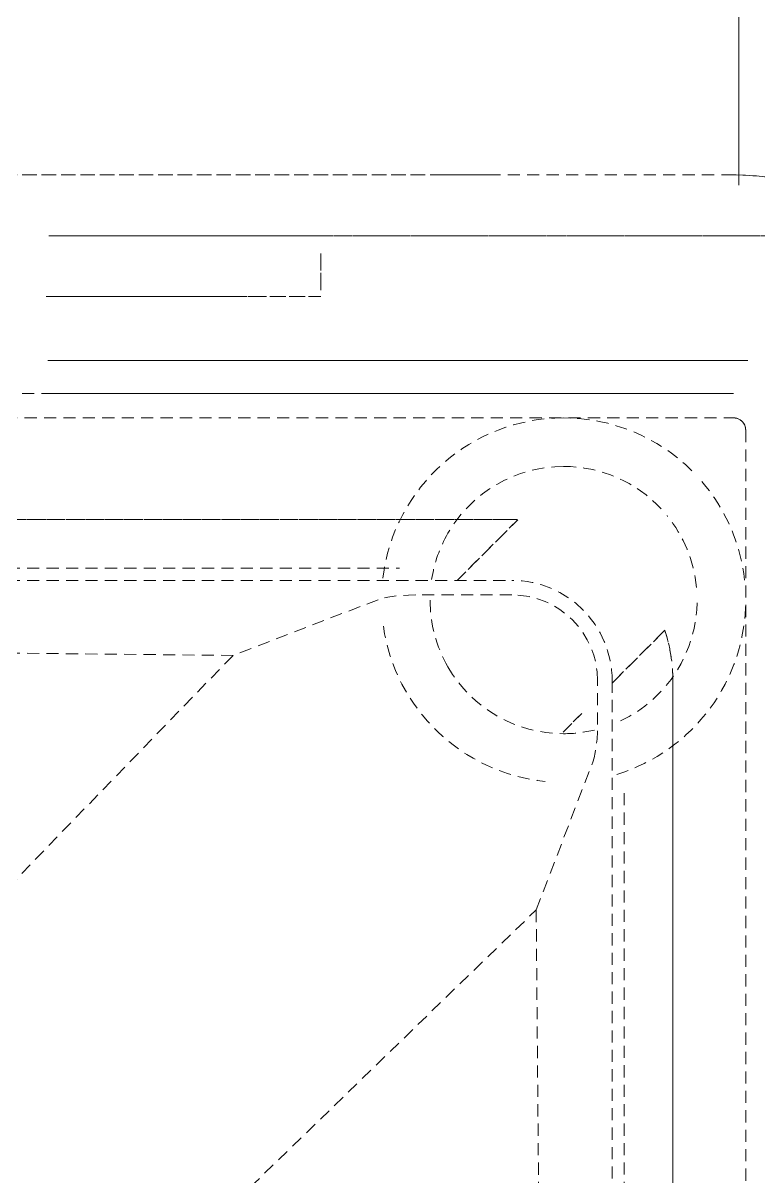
# Model space of a CAD drawing. Header units: millimetres. Extents: x -10915 to 60194, y -32941 to 46712.
# Drawn here: x 8043.6 to 8104.2, y 9013.2 to 9108.1 of the extents above; entities that cross this region are included whole.
import ezdxf

# ---------------------------------------------------------------- set-up
doc = ezdxf.new("R2010")
doc.units = ezdxf.units.MM
doc.linetypes.add('200_ШТРИХ_ш1п0_6_', pattern=[1.6, 1, -0.6])
doc.layers.add('Перекрытие штриховка', color=7, linetype='Continuous', lineweight=18)
doc.layers.add('Сантехника', color=7, linetype='Continuous', lineweight=18)

# ---------------------------------------------------------------- blocks, each defined once
blk = doc.blocks.new('Reece_Tap_Wolfen_Drinking-Fountain - 10 L_Stainless Steel-V82-План полов 2-го этажа')
at = {"layer": 'Сантехника', "color": 253, "linetype": '200_ШТРИХ_ш1п0_6_', "true_color": 0xa3a3a3}
for p, q in [((-149.994, 137.235), (-149.994, 100)), ((-139.732, 77.526), (-139.732, 135.185)), ((-134, 135), (134, 135)), ((-134, 135), (134, 135)), ((-137, 77.598), (-137, 134)), ((-135, -134), (-135, 134)), ((-135, -134), (-135, 134)), ((-155, 110), (-155, 77.598)), ((-149.994, 90.371), (-149.994, 100)), ((-149.994, 77.598), (-149.994, 100)), ((-148.528, 100), (-145.525, 100)), ((-149.994, 90.371), (-149.994, 77.598)), ((-155, 78), (-155, 72)), ((-155, 78), (-155, 72))]:
    blk.add_line(p, q, dxfattribs=at)
at = {"layer": 'Сантехника', "color": 251, "linetype": '200_ШТРИХ_ш1п0_6_', "true_color": 0x666666}
for p, q in [((-149.994, 77.598), (-149.994, 137.235)), ((-139.732, 135.185), (-139.732, 77.526)), ((-155, 134), (-155, 110)), ((-137, 134), (-137, 77.598)), ((-117.51, 128.338), (-113.172, 124)), ((-113.172, 124), (-117.51, 128.338)), ((91.412, 129), (-113.375, 129)), ((-113.375, 129), (91.412, 129)), ((-104.106, 125), (91.412, 125)), ((-104.106, 125), (91.412, 125)), ((-110.675, 121.503), (-109.139, 119.967)), ((-109.139, 119.967), (-110.675, 121.503)), ((-121.625, 111.24), (-126.616, 116.231)), ((-126.616, 116.231), (-121.625, 111.24)), ((-126.625, 115.75), (-126.625, -93.787)), ((-126.625, -93.787), (-126.625, 115.75)), ((-155, 114), (-155, 110)), ((-155, 114), (-155, 110)), ((-155, -110), (-155, 110)), ((-155, 110), (-155, -110)), ((-122.625, -93.787), (-122.625, 106.481)), ((-122.625, -93.787), (-122.625, 106.481)), ((-137, 78), (-137, 72)), ((-137, 78), (-137, 72))]:
    blk.add_line(p, q, dxfattribs=at)
at = {"layer": 'Сантехника', "linetype": '200_ШТРИХ_ш1п0_6_'}
for p, q in [((-155, 134), (-155, -134)), ((-113.375, 124), (91.412, 124)), ((-109.75, 122.802), (-113.375, 122.802)), ((-94.499, 117.742), (-106.665, 122.407)), ((-94.499, 117.742), (91.412, 119.359)), ((61.945, -43.632), (-94.499, 117.742)), ((-121.625, -93.787), (-121.625, 115.75)), ((-120.427, 115.75), (-120.427, 107.818)), ((-120.032, 104.733), (-115.445, 92.769)), ((-117.382, -93.787), (-115.445, 92.769)), ((-115.445, 92.769), (43.878, -61.699))]:
    blk.add_line(p, q, dxfattribs=at)
at = {"layer": 'Сантехника', "color": 7, "linetype": '200_ШТРИХ_ш1п0_6_', "true_color": 0xfdfdfd}
for p, q in [((-149.994, 77.598), (-149.994, 100)), ((-149.994, 98.717), (-149.994, 100)), ((-149.994, 92.742), (-149.994, 100)), ((-149.994, 77.598), (-149.994, 100)), ((-149.994, 90.371), (-149.994, 100)), ((-149.994, 77.598), (-149.994, 100)), ((-149.994, 90.371), (-149.994, 100)), ((-149.994, 77.598), (-149.994, 100)), ((-149.994, 97.021), (-149.994, 100)), ((-149.994, 77.598), (-149.994, 100)), ((-149.994, 98.717), (-149.994, 100)), ((-149.994, 77.598), (-149.994, 100)), ((-149.994, 97.021), (-149.994, 100)), ((-149.994, 77.598), (-149.994, 100)), ((-149.994, 90.371), (-149.994, 100)), ((-149.994, 77.598), (-149.994, 100)), ((-149.994, 100), (-149.994, 77.598)), ((-145.525, 100), (-148.528, 100)), ((-148.528, 100), (-145.525, 100)), ((-148.528, 100), (-145.525, 100)), ((-148.528, 100), (-145.525, 100)), ((-148.528, 100), (-145.525, 100)), ((-148.528, 100), (-145.525, 100)), ((-148.528, 100), (-145.525, 100)), ((-148.528, 100), (-145.525, 100)), ((-145, 100), (-145, 77.386)), ((-145, 100), (-145, 90.371)), ((-145, 100), (-145, 77.386)), ((-145, 100), (-145, 90.371)), ((-145, 100), (-145, 77.386)), ((-145, 100), (-145, 90.371)), ((-145, 100), (-145, 77.386)), ((-145, 100), (-145, 90.371)), ((-145, 100), (-145, 77.386)), ((-145, 100), (-145, 90.371)), ((-145, 100), (-145, 77.386)), ((-145, 100), (-145, 92.742)), ((-145, 100), (-145, 77.386)), ((-145, 100), (-145, 90.371)), ((-145, 100), (-145, 77.386)), ((-145, 100), (-145, 90.371)), ((-145, 100), (-145, 77.386)), ((-145, 100), (-145, 94.996)), ((-149.994, 97.021), (-149.994, 98.717)), ((-149.994, 97.021), (-149.994, 98.717)), ((-149.994, 92.742), (-149.994, 97.021)), ((-149.994, 90.371), (-149.994, 97.021)), ((-149.994, 90.371), (-149.994, 97.021)), ((-149.994, 94.996), (-149.994, 97.021)), ((-149.994, 90.371), (-149.994, 94.996)), ((-145, 94.996), (-145, 90.371)), ((-149.994, 90.371), (-149.994, 92.742)), ((-149.994, 90.371), (-149.994, 92.742)), ((-145, 92.742), (-145, 90.371)), ((-149.994, 90.371), (-149.994, 77.598)), ((-149.994, 90.371), (-149.994, 77.598)), ((-149.994, 90.371), (-149.994, 77.598)), ((-149.994, 90.371), (-149.994, 77.598)), ((-149.994, 90.371), (-149.994, 77.598)), ((-149.994, 90.371), (-149.994, 77.598)), ((-149.994, 90.371), (-149.994, 77.598)), ((-149.994, 90.371), (-149.994, 77.598)), ((-145, 77.386), (-145, 90.371)), ((-145, 77.386), (-145, 90.371)), ((-145, 77.386), (-145, 90.371)), ((-145, 77.386), (-145, 90.371)), ((-145, 77.386), (-145, 90.371)), ((-145, 77.386), (-145, 90.371)), ((-145, 77.386), (-145, 90.371)), ((-145, 77.386), (-145, 90.371)), ((-145, 77.386), (-145, 90.371))]:
    blk.add_line(p, q, dxfattribs=at)
at = {"layer": 'Сантехника', "color": 7, "linetype": '200_ШТРИХ_ш1п0_6_', "true_color": 0xfcfcfc}
for p, q in [((-149.994, 90.371), (-149.994, 100)), ((-149.994, 77.598), (-149.994, 100)), ((-148.528, 100), (-145.525, 100)), ((-145, 100), (-145, 77.386)), ((-145, 100), (-145, 90.371)), ((-149.994, 90.371), (-149.994, 77.598)), ((-145, 77.386), (-145, 90.371))]:
    blk.add_line(p, q, dxfattribs=at)
at = {"layer": 'Сантехника', "color": 7, "linetype": '200_ШТРИХ_ш1п0_6_', "true_color": 0xfafafa}
for p, q in [((-149.994, 97.021), (-149.994, 100)), ((-149.994, 77.598), (-149.994, 100)), ((-148.528, 100), (-145.525, 100)), ((-145, 100), (-145, 77.386)), ((-145, 100), (-145, 90.371)), ((-149.994, 90.371), (-149.994, 97.021)), ((-149.994, 90.371), (-149.994, 77.598)), ((-145, 77.386), (-145, 90.371))]:
    blk.add_line(p, q, dxfattribs=at)
at = {"layer": 'Сантехника', "color": 7, "linetype": '200_ШТРИХ_ш1п0_6_', "true_color": 0xf7f7f7}
for p, q in [((-149.994, 98.717), (-149.994, 100)), ((-149.994, 77.598), (-149.994, 100)), ((-148.528, 100), (-145.525, 100)), ((-145, 100), (-145, 77.386)), ((-145, 100), (-145, 98.717)), ((-149.994, 97.021), (-149.994, 98.717)), ((-145, 98.717), (-145, 97.021)), ((-149.994, 94.996), (-149.994, 97.021)), ((-145, 97.021), (-145, 90.371)), ((-149.994, 90.371), (-149.994, 94.996)), ((-149.994, 90.371), (-149.994, 77.598)), ((-145, 77.386), (-145, 90.371))]:
    blk.add_line(p, q, dxfattribs=at)
at = {"layer": 'Сантехника', "color": 7, "linetype": '200_ШТРИХ_ш1п0_6_', "true_color": 0xf2f2f2}
for p, q in [((-149.994, 90.371), (-149.994, 100)), ((-149.994, 77.598), (-149.994, 100)), ((-148.528, 100), (-145.525, 100)), ((-145, 100), (-145, 77.386)), ((-145, 100), (-145, 98.717)), ((-145, 98.717), (-145, 90.371)), ((-149.994, 90.371), (-149.994, 77.598)), ((-145, 77.386), (-145, 90.371))]:
    blk.add_line(p, q, dxfattribs=at)
at = {"layer": 'Сантехника', "color": 254, "linetype": '200_ШТРИХ_ш1п0_6_', "true_color": 0xeaeaea}
for p, q in [((-149.994, 94.996), (-149.994, 100)), ((-149.994, 77.598), (-149.994, 100)), ((-148.528, 100), (-145.525, 100)), ((-145, 100), (-145, 77.386)), ((-145, 100), (-145, 94.996)), ((-149.994, 90.371), (-149.994, 94.996)), ((-145, 94.996), (-145, 90.371)), ((-149.994, 90.371), (-149.994, 77.598)), ((-145, 77.386), (-145, 90.371))]:
    blk.add_line(p, q, dxfattribs=at)
at = {"layer": 'Сантехника', "color": 254, "linetype": '200_ШТРИХ_ш1п0_6_', "true_color": 0xdddddd}
for p, q in [((-149.994, 98.717), (-149.994, 100)), ((-149.994, 77.598), (-149.994, 100)), ((-148.528, 100), (-145.525, 100)), ((-145, 100), (-145, 77.386)), ((-145, 100), (-145, 90.371)), ((-149.994, 90.371), (-149.994, 98.717)), ((-149.994, 90.371), (-149.994, 77.598)), ((-145, 77.386), (-145, 90.371))]:
    blk.add_line(p, q, dxfattribs=at)
at = {"layer": 'Сантехника', "color": 9, "linetype": '200_ШТРИХ_ш1п0_6_', "true_color": 0xc7c7c7}
for p, q in [((-149.994, 90.371), (-149.994, 100)), ((-149.994, 77.598), (-149.994, 100)), ((-148.528, 100), (-145.525, 100)), ((-145, 100), (-145, 77.386)), ((-145, 100), (-145, 97.021)), ((-145, 97.021), (-145, 94.996)), ((-145, 94.996), (-145, 90.371)), ((-149.994, 90.371), (-149.994, 77.598)), ((-145, 77.386), (-145, 90.371))]:
    blk.add_line(p, q, dxfattribs=at)
at = {"layer": 'Сантехника', "linetype": '200_ШТРИХ_ш1п0_6_', "flags": 128}
for points in [[(-134, 155), (-134.84, 154.983), (-135.678, 154.933), (-136.514, 154.849), (-137.346, 154.732), (-138.172, 154.581), (-138.992, 154.398), (-139.803, 154.182), (-140.606, 153.934), (-141.398, 153.654), (-142.178, 153.342), (-142.945, 153), (-143.697, 152.627), (-144.434, 152.224), (-145.155, 151.792), (-145.857, 151.332), (-146.541, 150.844), (-147.205, 150.329), (-147.847, 149.788), (-148.467, 149.222), (-149.064, 148.631), (-149.638, 148.017), (-150.186, 147.38), (-150.708, 146.722), (-151.203, 146.044), (-151.671, 145.346), (-152.11, 144.631), (-152.521, 143.898), (-152.902, 143.149), (-153.253, 142.386), (-153.573, 141.61), (-153.861, 140.821), (-154.118, 140.021), (-154.343, 139.212), (-154.535, 138.394), (-154.694, 137.569), (-154.821, 136.739), (-154.913, 135.904), (-154.973, 135.066), (-154.999, 134.227), (-155, 134)], [(-106.665, 122.407), (-107.015, 122.516), (-107.46, 122.613), (-107.979, 122.693), (-108.551, 122.753), (-109.15, 122.79), (-109.75, 122.802)], [(-120.427, 107.818), (-120.415, 107.218), (-120.378, 106.619), (-120.318, 106.047), (-120.238, 105.528), (-120.141, 105.083), (-120.032, 104.733)]]:
    blk.add_lwpolyline(points, dxfattribs=at)
at = {"layer": 'Сантехника', "linetype": '200_ШТРИХ_ш1п0_6_'}
for centre, radius, start in [((-134, 134), 21, 140.28399), ((-113.375, 115.75), 8.25, 90), ((-113.375, 115.75), 7.052, 90)]:
    blk.add_arc(centre, radius, start, 180, dxfattribs=at)
at = {"layer": 'Сантехника', "color": 251, "linetype": '200_ШТРИХ_ш1п0_6_', "true_color": 0x666666}
for centre, radius, start, end in [((-134, 134), 1, 90, 180), ((-134, 134), 1, 105, 165), ((-113.375, 115.75), 13.25, 90, 108.18486), ((-113.375, 115.75), 13.25, 99.09243, 108.18486), ((-113.375, 115.75), 13.25, 90, 99.09243), ((-113.375, 115.75), 13.25, 177.91887, 180), ((-113.375, 115.75), 13.25, 177.91887, 180)]:
    blk.add_arc(centre, radius, start, end, dxfattribs=at)
at = {"layer": 'Сантехника', "color": 253, "linetype": '200_ШТРИХ_ш1п0_6_', "true_color": 0xa3a3a3}
for centre, radius, start, end in [((-134, 134), 1, 90, 105), ((-120, 120), 15, 96.26018, 130.776), ((-120, 120), 15, 16.97056, 90), ((-134, 134), 1, 165, 180), ((-120, 120), 15, 135.1953, 180), ((-120, 120), 11, 95.45455, 129.24336), ((-120, 120), 11, 25.19347, 90), ((-120, 120), 11, 132.97787, 180), ((-120, 120), 11, 0, 13.41123), ((-120, 120), 15, 180, 263.10571), ((-120, 120), 11, 180, 240), ((-120, 120), 11, 300, 0), ((-120, 120), 15, 278.18116, 354.15676), ((-120, 120), 11, 240, 261.13636), ((-120, 120), 11, 270, 300)]:
    blk.add_arc(centre, radius, start, end, dxfattribs=at)

msp = doc.modelspace()

# ---------------------------------------------------------------- hatches: boundary and pattern name
at = {"layer": 'Перекрытие штриховка', "lineweight": 9, "true_color": 0x787878}
h = msp.add_hatch(dxfattribs=at)
h.set_pattern_fill('FP_81', color=8, style=0, pattern_type=2)
h.set_pattern_definition([(0, (7602.2, 10285.6), (0, 500), []), (90, (7602.2, 10285.6), (-500, 3e-14), [])])
h.paths.add_polyline_path([(7818.267, 8794.61), (7818.716, 8795.354), (7818.045, 8795.354)])
h.paths.add_polyline_path([(7822.066, 9090.474), (7823.355, 9089.555), (7823.098, 9090.781), (7822.098, 9090.483)])
h.paths.add_polyline_path([(8117.929, 9086.675), (8117.48, 9085.93), (8118.151, 9085.93)])
h.paths.add_polyline_path([(8114.13, 8790.811), (8112.841, 8791.73), (8110.985, 8789.875), (8114.098, 8790.802)])
h.paths.add_polyline_path([(17360.972, 8727.642), (18069, 8727.642), (17356.472, 9139.021), (17360.972, 9146.815), (17352.312, 9151.815), (17378.312, 9196.848), (17369.652, 9201.848), (17374.152, 9209.642), (18201.206, 8732.142), (18198.608, 8727.642), (18284, 8727.642), (18284, 8769.642), (21580.032, 8769.642), (21580.032, 8759.642), (24190.565, 8759.642), (24190.565, 8772.642), (21435, 8772.642), (21435, 8782.642), (24190.565, 8782.642), (24190.565, 9747.026), (24207.565, 9747.026), (24207.565, 9797.026), (23407.565, 9797.026), (23407.565, 9847.026), (24207.565, 9847.026), (24207.565, 11522.026), (23232.565, 11522.026), (23232.565, 11572.026), (24207.565, 11572.026), (24207.565, 11622.026), (24190.565, 11622.026), (24190.565, 12377.026), (24165.565, 12377.026), (24165.565, 12573.451), (22069.437, 12573.451), (22069.437, 12529.451), (22067.437, 12529.451), (22067.437, 12527.451), (21542.437, 12527.451), (21542.437, 12529.451), (21540.437, 12529.451), (21540.437, 12573.451), (16419.443, 12573.451), (16419.443, 12525.45), (16417.443, 12525.45), (16417.443, 12523.45), (15414.461, 12523.45), (15414.461, 12525.45), (15412.461, 12525.45), (15412.461, 12697.769), (10590, 12710.504), (10590, 12722.464), (10580, 12721.771), (10579.304, 12712.214), (10577, 12710.098), (10577, 12703.114), (10575, 12702.531), (10575, 12701.119), (10577, 12701.114), (10577, 12199.078), (10575, 12199.078), (10575, 12197.078), (10075, 12197.078), (10075, 12249.078), (9943.127, 12249.078), (9224.135, 11834.155), (9220.966, 11839.644), (9230.925, 11845.394), (9217.425, 11868.776), (9227.385, 11874.526), (9224.216, 11880.202), (9863.127, 12249.078), (9045, 12249.078), (9045, 12197.078), (7506.078, 12197.078), (7506.078, 12194.078), (9045, 12194.078), (9045, 12184.078), (7506.078, 12184.078), (7506.078, 12033.264), (7389.915, 12033.264), (7390.918, 8940), (7585.598, 8940), (7585.598, 8785.642), (7834.098, 8786.324), (7820.531, 8791.248), (7815.33, 8800.283), (7815.017, 8801.453), (7813.812, 8803.963), (7813.098, 8830.642), (7813.779, 9074.642), (7819.722, 9088.895), (7828.257, 9093.305), (7828.598, 9093.439), (7831.098, 9094.924), (7960.737, 9095.642), (8102.098, 9094.961), (8115.665, 9090.037), (8120.866, 9081.001), (8121.179, 9079.832), (8122.379, 9077.637), (8123.144, 9037.639), (8133.168, 9037.639), (8133.168, 9024.649), (8123.144, 9024.649), (8122.416, 8806.642), (8116.474, 8792.39), (8108.264, 8787.913), (8107.598, 8787.846), (8105.991, 8786.372), (8114.13, 8785.642), (8375.598, 8785.642), (8375.598, 8793.642), (13538.198, 8793.642), (13538.198, 8783.642), (8375.598, 8783.642), (8375.598, 8769.642), (13538.198, 8769.642), (13538.198, 8727.642), (13623.59, 8727.642), (13621.249, 8732.291), (13997.713, 8949.642), (14002.213, 8941.848), (14011.436, 8945.874), (14036.873, 8901.815), (14045.533, 8906.815), (14050.033, 8899.021), (13753.198, 8727.642), (14843.198, 8727.642), (14130.67, 9139.021), (14135.17, 9146.815), (14126.509, 9151.815), (14152.509, 9196.848), (14143.849, 9201.848), (14148.349, 9209.642), (14975.403, 8732.142), (14972.805, 8727.642), (15058.198, 8727.642), (15058.198, 8769.642), (16764, 8769.642), (16764, 8727.642), (16849.392, 8727.642), (16846.794, 8732.142), (17223.515, 8949.642), (17228.015, 8941.848), (17237.238, 8945.874), (17262.676, 8901.815), (17271.336, 8906.815), (17275.836, 8899.021), (16979, 8727.642), (17356.472, 8727.642)])
h.paths.add_polyline_path([(18188.046, 8727.642), (18191, 8727.642), (18188.046, 8729.348), (18187.061, 8727.642)])
h.paths.add_polyline_path([(16860.939, 8727.642), (16859.954, 8729.348), (16857, 8727.642), (16859.954, 8727.642)])
h.paths.add_polyline_path([(14961.258, 8727.642), (14965.198, 8727.642), (14962.243, 8729.348)])
h.paths.add_polyline_path([(13631.198, 8727.642), (13635.137, 8727.642), (13634.152, 8729.348)])
h.paths.add_polyline_path([(21580.032, 8747.642), (21580.032, 8757.642), (21435, 8757.642), (21435, 8747.642)])
h.paths.add_polyline_path([(21429, 8783.642), (18284, 8783.642), (18284, 8793.642), (21429, 8793.642)])
h.paths.add_polyline_path([(15968.452, 8783.642), (15058.198, 8783.642), (15058.198, 8793.642), (16764, 8793.642), (16764, 8783.642), (16046.878, 8783.642)])
h.paths.add_polyline_path([(7575.598, 8785.642), (7575.598, 8930), (7389.915, 8930), (7390.628, 8927), (7570.598, 8927), (7570.598, 8925), (7572.598, 8925), (7572.598, 8785.642)])
h.paths.add_polyline_path([(7832.38, 8800.911), (7833.204, 8802.074), (7831.822, 8800.911)])
h.paths.add_polyline_path([(8104.472, 8800.911), (8105.098, 8802.204), (8104.432, 8803.642), (8102.805, 8802.851), (8103.81, 8800.911)])
h.paths.add_polyline_path([(7833.232, 9077.642), (7833.391, 9078.433), (7832.094, 9079.081), (7831.098, 9078.52), (7832.729, 9077.642)])
h.paths.add_polyline_path([(7493.078, 12197.078), (7493.078, 12199.078), (7491.078, 12199.078)])
h.paths.add_polyline_path([(7491.078, 12043.264), (7496.078, 12043.264), (7496.078, 12197.078), (7493.078, 12197.078), (7493.078, 12058.264), (7491.078, 12058.264), (7491.078, 12056.264), (7389.915, 12056.264), (7389.915, 12043.264), (7481.078, 12043.264)])
h.paths.add_polyline_path([(10486.777, 12184.078), (10075, 12184.078), (10075, 12194.078), (10580, 12194.078), (10580, 12710.491), (10590, 12710.214), (10590, 12184.078), (10489.589, 12184.078)])
h.paths.add_polyline_path([(20261.628, 12585.451), (21540.437, 12585.451), (21540.437, 12681.636), (16419.443, 12695.118), (16419.443, 12585.451), (18167.86, 12585.451)])
h.paths.add_polyline_path([(23925.724, 12585.451), (24165.565, 12585.451), (24165.565, 12674.725), (22069.437, 12680.243), (22069.437, 12585.451), (23878.56, 12585.451)])
h.paths.add_polyline_path([(21831.955, 12585.451), (22017.437, 12585.451), (22017.437, 12680.38), (21592.437, 12681.499), (21592.437, 12585.451)])
h.paths.add_polyline_path([(10580, 12710.491), (10577.048, 12710.53), (10580, 12712.214), (10580, 12710.504)])

# ---------------------------------------------------------------- block references
at = {"layer": 'Сантехника', "color": 253, "linetype": '200_ШТРИХ_ш1п0_6_', "true_color": 0xa3a3a3, "rotation": 269.9999999999997}
msp.add_blockref('Reece_Tap_Wolfen_Drinking-Fountain - 10 L_Stainless Steel-V82-План полов 2-го этажа', (7968.098, 8940.642), dxfattribs=at)

doc.saveas('drawing.dxf')
